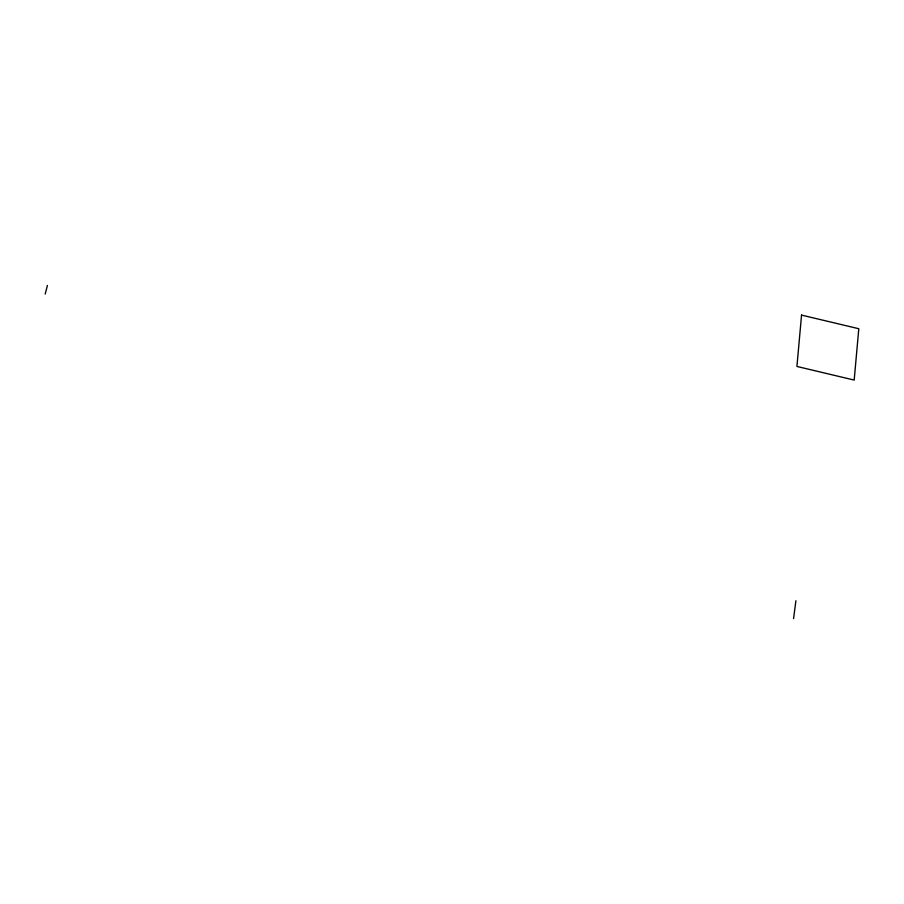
<?xml version="1.0" encoding="UTF-8"?>
<svg xmlns="http://www.w3.org/2000/svg" width="904" height="904" viewBox="0 0 904 904"><rect width="100%" height="100%" fill="white"/><g stroke="black" fill="none" stroke-linecap="round" stroke-linejoin="round"><path stroke-width="1.36" d="M793.576 618.551L795.904 600.742M45.2 294.037L47.415 285.449M801.554 315.101L796.921 366.448L854.178 380.075L858.8 328.728L801.554 315.101"/></g></svg>
